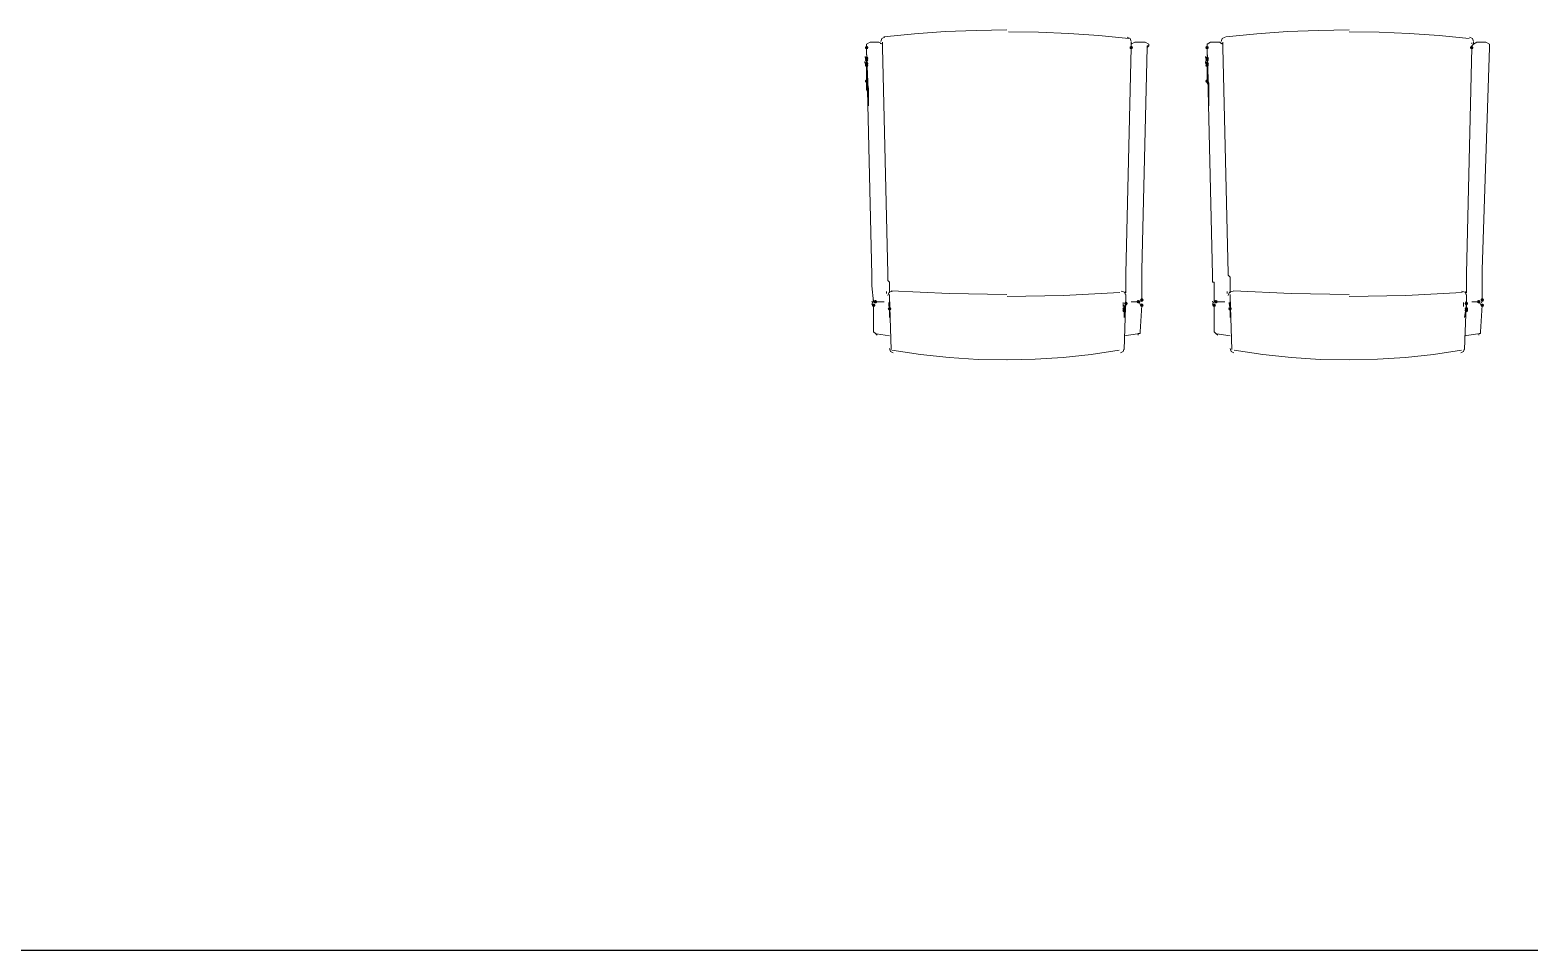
# Model space of a CAD drawing. Extents: x 185064 to 343242, y -369192 to -264966.
# Drawn here: x 223940 to 226624, y -312350 to -310703 of the extents above; entities that cross this region are included whole.
import ezdxf

# ---------------------------------------------------------------- set-up
doc = ezdxf.new("R2010")
doc.units = 0

# ---------------------------------------------------------------- blocks, each defined once
blk = doc.blocks.new('121222')
h = blk.add_hatch(color=3)
h.dxf.hatch_style = 2
h.paths.add_polyline_path([(225499.7, -312143.3), (225498.8, -312145.5), (225496.6, -312146.4), (225494.3, -312145.5), (225493.4, -312143.3), (225494.3, -312141.1), (225496.6, -312140.1), (225498.8, -312141.1)])
h = blk.add_hatch(color=3)
h.dxf.hatch_style = 2
h.paths.add_polyline_path([(225499.7, -312162.2), (225498.8, -312164.5), (225496.6, -312165.4), (225494.3, -312164.5), (225493.4, -312162.2), (225494.3, -312160), (225496.6, -312159.1), (225498.8, -312160)])
h = blk.add_hatch(color=3)
h.dxf.hatch_style = 2
h.paths.add_polyline_path([(225973.4, -312143.3), (225972.5, -312145.5), (225970.3, -312146.4), (225968, -312145.5), (225967.1, -312143.3), (225968, -312141.1), (225970.3, -312140.1), (225972.5, -312141.1)])
h = blk.add_hatch(color=3)
h.dxf.hatch_style = 2
h.paths.add_polyline_path([(226109.2, -312143.3), (226108.3, -312145.5), (226106, -312146.4), (226103.8, -312145.5), (226102.9, -312143.3), (226103.8, -312141.1), (226106, -312140.1), (226108.3, -312141.1)])
h = blk.add_hatch(color=3)
h.dxf.hatch_style = 2
h.paths.add_polyline_path([(226109.2, -312162.2), (226108.3, -312164.5), (226106, -312165.4), (226103.8, -312164.5), (226102.9, -312162.2), (226103.8, -312160), (226106, -312159.1), (226108.3, -312160)])
h = blk.add_hatch(color=3)
h.dxf.hatch_style = 2
h.paths.add_polyline_path([(226582.9, -312143.3), (226582, -312145.5), (226579.7, -312146.4), (226577.5, -312145.5), (226576.6, -312143.3), (226577.5, -312141.1), (226579.7, -312140.1), (226582, -312141.1)])
h = blk.add_hatch(color=3)
h.dxf.hatch_style = 2
h.paths.add_polyline_path([(225499.7, -312165.4), (225498.8, -312167.6), (225496.6, -312168.5), (225494.3, -312167.6), (225493.4, -312165.4), (225494.3, -312163.2), (225496.6, -312162.2), (225498.8, -312163.2)])
h = blk.add_hatch(color=3)
h.dxf.hatch_style = 2
h.paths.add_polyline_path([(225499.7, -312171.7), (225498.8, -312173.9), (225496.6, -312174.9), (225494.3, -312173.9), (225493.4, -312171.7), (225494.3, -312169.5), (225496.6, -312168.5), (225498.8, -312169.5)])
h = blk.add_hatch(color=3)
h.dxf.hatch_style = 2
h.paths.add_polyline_path([(225499.7, -312174.9), (225498.8, -312177.1), (225496.6, -312178), (225494.3, -312177.1), (225493.4, -312174.9), (225494.3, -312172.6), (225496.6, -312171.7), (225498.8, -312172.6)])
h = blk.add_hatch(color=3)
h.dxf.hatch_style = 2
h.paths.add_polyline_path([(226109.2, -312165.4), (226108.3, -312167.6), (226106, -312168.5), (226103.8, -312167.6), (226102.9, -312165.4), (226103.8, -312163.2), (226106, -312162.2), (226108.3, -312163.2)])
h = blk.add_hatch(color=3)
h.dxf.hatch_style = 2
h.paths.add_polyline_path([(226109.2, -312171.7), (226108.3, -312173.9), (226106, -312174.9), (226103.8, -312173.9), (226102.9, -312171.7), (226103.8, -312169.5), (226106, -312168.5), (226108.3, -312169.5)])
h = blk.add_hatch(color=3)
h.dxf.hatch_style = 2
h.paths.add_polyline_path([(226109.2, -312174.9), (226108.3, -312177.1), (226106, -312178), (226103.8, -312177.1), (226102.9, -312174.9), (226103.8, -312172.6), (226106, -312171.7), (226108.3, -312172.6)])
h = blk.add_hatch(color=3)
h.dxf.hatch_style = 2
h.paths.add_polyline_path([(225499.7, -312203.3), (225498.8, -312205.5), (225496.6, -312206.4), (225494.3, -312205.5), (225493.4, -312203.3), (225494.3, -312201.1), (225496.6, -312200.1), (225498.8, -312201.1)])
h = blk.add_hatch(color=3)
h.dxf.hatch_style = 2
h.paths.add_polyline_path([(226109.2, -312203.3), (226108.3, -312205.5), (226106, -312206.4), (226103.8, -312205.5), (226102.9, -312203.3), (226103.8, -312201.1), (226106, -312200.1), (226108.3, -312201.1)])
h = blk.add_hatch(color=3)
h.dxf.hatch_style = 2
h.paths.add_polyline_path([(225512.4, -312604.3), (225511.4, -312606.6), (225509.2, -312607.5), (225507, -312606.6), (225506, -312604.3), (225507, -312602.1), (225509.2, -312601.2), (225511.4, -312602.1)])
h = blk.add_hatch(color=3)
h.dxf.hatch_style = 2
h.paths.add_polyline_path([(225515.5, -312598), (225514.6, -312600.3), (225512.4, -312601.2), (225510.1, -312600.3), (225509.2, -312598), (225510.1, -312595.8), (225512.4, -312594.9), (225514.6, -312595.8)])
h = blk.add_hatch(color=3)
h.dxf.hatch_style = 2
h.paths.add_polyline_path([(225540.8, -312610.7), (225539.9, -312612.9), (225537.6, -312613.8), (225535.4, -312612.9), (225534.5, -312610.7), (225535.4, -312608.4), (225537.6, -312607.5), (225539.9, -312608.4)])
h = blk.add_hatch(color=3)
h.dxf.hatch_style = 2
h.paths.add_polyline_path([(225960.8, -312610.7), (225959.9, -312612.9), (225957.6, -312613.8), (225955.4, -312612.9), (225954.5, -312610.7), (225955.4, -312608.4), (225957.6, -312607.5), (225959.9, -312608.4)])
h = blk.add_hatch(color=3)
h.dxf.hatch_style = 2
h.paths.add_polyline_path([(225960.8, -312613.8), (225959.9, -312616), (225957.6, -312617), (225955.4, -312616), (225954.5, -312613.8), (225955.4, -312611.6), (225957.6, -312610.7), (225959.9, -312611.6)])
h = blk.add_hatch(color=3)
h.dxf.hatch_style = 2
h.paths.add_polyline_path([(225963.9, -312601.2), (225963, -312603.4), (225960.8, -312604.3), (225958.6, -312603.4), (225957.6, -312601.2), (225958.6, -312599), (225960.8, -312598), (225963, -312599)])
h = blk.add_hatch(color=3)
h.dxf.hatch_style = 2
h.paths.add_polyline_path([(225963.9, -312601.2), (225963, -312603.4), (225960.8, -312604.3), (225958.6, -312603.4), (225957.6, -312601.2), (225958.6, -312599), (225960.8, -312598), (225963, -312599)])
h = blk.add_hatch(color=3)
h.dxf.hatch_style = 2
h.paths.add_polyline_path([(225963.9, -312601.2), (225963, -312603.4), (225960.8, -312604.3), (225958.6, -312603.4), (225957.6, -312601.2), (225958.6, -312599), (225960.8, -312598), (225963, -312599)])
h = blk.add_hatch(color=3)
h.dxf.hatch_style = 2
h.paths.add_polyline_path([(225963.9, -312601.2), (225963, -312603.4), (225960.8, -312604.3), (225958.6, -312603.4), (225957.6, -312601.2), (225958.6, -312599), (225960.8, -312598), (225963, -312599)])
h = blk.add_hatch(color=3)
h.dxf.hatch_style = 2
h.paths.add_polyline_path([(225986, -312598), (225985.1, -312600.3), (225982.9, -312601.2), (225980.7, -312600.3), (225979.7, -312598), (225980.7, -312595.8), (225982.9, -312594.9), (225985.1, -312595.8)])
h = blk.add_hatch(color=3)
h.dxf.hatch_style = 2
h.paths.add_polyline_path([(225992.4, -312594.9), (225991.4, -312597.1), (225989.2, -312598), (225987, -312597.1), (225986, -312594.9), (225987, -312592.6), (225989.2, -312591.7), (225991.4, -312592.6)])
h = blk.add_hatch(color=3)
h.dxf.hatch_style = 2
h.paths.add_polyline_path([(225992.4, -312604.3), (225991.4, -312606.6), (225989.2, -312607.5), (225987, -312606.6), (225986, -312604.3), (225987, -312602.1), (225989.2, -312601.2), (225991.4, -312602.1)])
h = blk.add_hatch(color=3)
h.dxf.hatch_style = 2
h.paths.add_polyline_path([(226121.8, -312604.3), (226120.9, -312606.6), (226118.7, -312607.5), (226116.4, -312606.6), (226115.5, -312604.3), (226116.4, -312602.1), (226118.7, -312601.2), (226120.9, -312602.1)])
h = blk.add_hatch(color=3)
h.dxf.hatch_style = 2
h.paths.add_polyline_path([(226125, -312598), (226124.1, -312600.3), (226121.8, -312601.2), (226119.6, -312600.3), (226118.7, -312598), (226119.6, -312595.8), (226121.8, -312594.9), (226124.1, -312595.8)])
h = blk.add_hatch(color=3)
h.dxf.hatch_style = 2
h.paths.add_polyline_path([(226150.3, -312610.7), (226149.3, -312612.9), (226147.1, -312613.8), (226144.9, -312612.9), (226143.9, -312610.7), (226144.9, -312608.4), (226147.1, -312607.5), (226149.3, -312608.4)])
h = blk.add_hatch(color=3)
h.dxf.hatch_style = 2
h.paths.add_polyline_path([(226573.4, -312601.2), (226572.5, -312603.4), (226570.3, -312604.3), (226568, -312603.4), (226567.1, -312601.2), (226568, -312599), (226570.3, -312598), (226572.5, -312599)])
h = blk.add_hatch(color=3)
h.dxf.hatch_style = 2
h.paths.add_polyline_path([(226573.4, -312601.2), (226572.5, -312603.4), (226570.3, -312604.3), (226568, -312603.4), (226567.1, -312601.2), (226568, -312599), (226570.3, -312598), (226572.5, -312599)])
h = blk.add_hatch(color=3)
h.dxf.hatch_style = 2
h.paths.add_polyline_path([(226573.4, -312601.2), (226572.5, -312603.4), (226570.3, -312604.3), (226568, -312603.4), (226567.1, -312601.2), (226568, -312599), (226570.3, -312598), (226572.5, -312599)])
h = blk.add_hatch(color=3)
h.dxf.hatch_style = 2
h.paths.add_polyline_path([(226573.4, -312601.2), (226572.5, -312603.4), (226570.3, -312604.3), (226568, -312603.4), (226567.1, -312601.2), (226568, -312599), (226570.3, -312598), (226572.5, -312599)])
h = blk.add_hatch(color=3)
h.dxf.hatch_style = 2
h.paths.add_polyline_path([(226573.4, -312610.7), (226572.5, -312612.9), (226570.3, -312613.8), (226568, -312612.9), (226567.1, -312610.7), (226568, -312608.4), (226570.3, -312607.5), (226572.5, -312608.4)])
h = blk.add_hatch(color=3)
h.dxf.hatch_style = 2
h.paths.add_polyline_path([(226573.4, -312613.8), (226572.5, -312616), (226570.3, -312617), (226568, -312616), (226567.1, -312613.8), (226568, -312611.6), (226570.3, -312610.7), (226572.5, -312611.6)])
h = blk.add_hatch(color=3)
h.dxf.hatch_style = 2
h.paths.add_polyline_path([(226595.5, -312598), (226594.6, -312600.3), (226592.4, -312601.2), (226590.1, -312600.3), (226589.2, -312598), (226590.1, -312595.8), (226592.4, -312594.9), (226594.6, -312595.8)])
h = blk.add_hatch(color=3)
h.dxf.hatch_style = 2
h.paths.add_polyline_path([(226601.8, -312594.9), (226600.9, -312597.1), (226598.7, -312598), (226596.4, -312597.1), (226595.5, -312594.9), (226596.4, -312592.6), (226598.7, -312591.7), (226600.9, -312592.6)])
h = blk.add_hatch(color=3)
h.dxf.hatch_style = 2
h.paths.add_polyline_path([(226601.8, -312604.3), (226600.9, -312606.6), (226598.7, -312607.5), (226596.4, -312606.6), (226595.5, -312604.3), (226596.4, -312602.1), (226598.7, -312601.2), (226600.9, -312602.1)])
at = {"color": 3, "lineweight": 0}
for points in [[(225502.9, -312133.8), (225496.6, -312137)], [(225525, -312137), (225518.7, -312133.8), (225502.9, -312133.8)], [(225528.9, -312124.4), (225523.8, -312127.1), (225521.8, -312132.5)], [(225525, -312137), (225525, -312133.8)], [(225747.8, -312111.7), (225692.6, -312112.5), (225637.4, -312114.7), (225582.3, -312118.5), (225527.3, -312123.8)], [(225965.7, -312127), (225912.1, -312121.7), (225858.3, -312117.9), (225804.5, -312115.6), (225750.6, -312114.9)], [(225970.3, -312132.5), (225968.3, -312127.1), (225963.2, -312124.4)], [(225970.3, -312137), (225976.6, -312133.8), (225995.5, -312133.8)], [(225970.3, -312137), (225970.3, -312133.8)], [(225995.5, -312133.8), (226001.8, -312137)], [(226112.4, -312133.8), (226106, -312137)], [(226134.5, -312137), (226128.2, -312133.8), (226112.4, -312133.8)], [(226138.4, -312124.4), (226133.2, -312127.1), (226131.3, -312132.5)], [(226134.5, -312137), (226134.5, -312133.8)], [(226360.4, -312111.7), (226305.2, -312112.5), (226250, -312114.7), (226194.9, -312118.5), (226139.9, -312123.8)], [(226575.2, -312127), (226521.6, -312121.7), (226467.8, -312117.9), (226414, -312115.6), (226360.1, -312114.9)], [(226582.9, -312132.5), (226581, -312127.1), (226575.8, -312124.4)], [(226582.9, -312137), (226589.2, -312133.8), (226605, -312133.8)], [(226582.9, -312137), (226582.9, -312133.8)], [(226605, -312133.8), (226611.3, -312137)], [(225493.7, -312159.1), (225493.8, -312161)], [(225496.6, -312143.3), (225496.6, -312140.1), (225496.6, -312137)], [(225506, -312550.7), (225496.6, -312143.3)], [(225496.6, -312149.6), (225499.7, -312231.7), (225499.7, -312234.9), (225499.7, -312238)], [(225521.6, -312136.6), (225521.6, -312134.9)], [(225525, -312137), (225525, -312140.1), (225525, -312143.3)], [(225525, -312143.3), (225534.5, -312547.5)], [(225970.3, -312143.3), (225960.8, -312547.5)], [(225970.3, -312137), (225970.3, -312140.1), (225970.3, -312143.3)], [(225970.5, -312134.9), (225970.5, -312136.6)], [(225989.2, -312541.2), (225998.7, -312143.3)], [(225998.7, -312143.3), (225998.7, -312140.1), (226001.8, -312140.1), (226001.8, -312137)], [(226001.8, -312140.1), (225998.7, -312143.3), (225998.7, -312146.4), (225998.7, -312149.6)], [(225998.7, -312149.6), (225998.7, -312146.4), (225998.7, -312143.3)], [(226103.2, -312159.1), (226103.3, -312161)], [(226106, -312143.3), (226106, -312140.1), (226106, -312137)], [(226115.5, -312550.7), (226106, -312143.3)], [(226106, -312149.6), (226109.2, -312231.7), (226109.2, -312234.9), (226109.2, -312238)], [(226131.1, -312136.6), (226131, -312134.9)], [(226134.5, -312137), (226134.5, -312140.1), (226134.5, -312143.3)], [(226134.5, -312143.3), (226143.9, -312547.5)], [(226579.7, -312143.3), (226570.3, -312547.5)], [(226582.9, -312137), (226579.7, -312140.1), (226579.7, -312143.3)], [(226580, -312134.9), (226580, -312136.6)], [(226598.7, -312541.2), (226611.3, -312143.3)], [(226611.3, -312143.3), (226611.3, -312140.1), (226611.3, -312137)], [(226611.3, -312140.1), (226611.3, -312143.3), (226611.3, -312146.4), (226611.3, -312149.6)], [(226611.3, -312149.6), (226611.3, -312146.4), (226611.3, -312143.3)], [(225493.5, -312168.3), (225493.5, -312170.9)], [(225496.6, -312162.2), (225496.6, -312165.4), (225496.6, -312168.5), (225496.6, -312171.7), (225499.7, -312238), (225499.7, -312241.2), (225499.7, -312244.3), (225499.7, -312247.5), (225499.7, -312241.2), (225499.7, -312234.9), (225499.7, -312231.7), (225499.7, -312225.4), (225496.6, -312219.1), (225496.6, -312212.8), (225496.6, -312206.4), (225496.6, -312203.3), (225496.6, -312200.1), (225496.6, -312193.8), (225496.6, -312190.7), (225496.6, -312187.5), (225496.6, -312184.3), (225496.6, -312181.2), (225496.6, -312178), (225496.6, -312174.9)], [(225496.6, -312162.2), (225496.6, -312165.4), (225496.6, -312168.5)], [(225496.6, -312171.7), (225496.6, -312165.4), (225496.6, -312168.5)], [(225496.6, -312171.7), (225496.6, -312168.5), (225496.6, -312165.4)], [(225496.6, -312168.5), (225496.6, -312171.7), (225496.6, -312174.9), (225496.6, -312178), (225496.6, -312181.2), (225496.6, -312184.3), (225496.6, -312187.5), (225496.6, -312190.7), (225496.6, -312193.8), (225496.6, -312197), (225496.6, -312200.1), (225496.6, -312206.4), (225496.6, -312212.8), (225499.7, -312215.9), (225499.7, -312222.2), (225499.7, -312225.4), (225499.7, -312231.7), (225499.7, -312238), (225499.7, -312241.2)], [(226103, -312168.3), (226103, -312170.9)], [(226106, -312162.2), (226106, -312165.4), (226106, -312168.5), (226106, -312171.7), (226109.2, -312238), (226109.2, -312241.2), (226109.2, -312244.3), (226109.2, -312247.5), (226109.2, -312241.2), (226109.2, -312234.9), (226109.2, -312231.7), (226109.2, -312225.4), (226109.2, -312219.1), (226109.2, -312212.8), (226106, -312206.4), (226106, -312203.3), (226106, -312200.1), (226106, -312193.8), (226106, -312190.7), (226106, -312187.5), (226106, -312184.3), (226106, -312181.2), (226106, -312178), (226106, -312174.9)], [(226106, -312162.2), (226106, -312165.4), (226106, -312168.5)], [(226106, -312171.7), (226106, -312165.4), (226106, -312168.5)], [(226106, -312171.7), (226106, -312168.5), (226106, -312165.4)], [(226106, -312168.5), (226106, -312171.7), (226106, -312174.9), (226106, -312178), (226106, -312181.2), (226106, -312184.3), (226106, -312187.5), (226106, -312190.7), (226106, -312193.8), (226106, -312197), (226106, -312200.1), (226109.2, -312206.4), (226109.2, -312212.8), (226109.2, -312215.9), (226109.2, -312222.2), (226109.2, -312225.4), (226109.2, -312231.7), (226109.2, -312238), (226109.2, -312241.2)], [(225496.6, -312212.8), (225496.6, -312197)], [(226109.2, -312212.8), (226106, -312197)], [(225499.7, -312238), (225499.7, -312234.9), (225499.7, -312231.7)], [(225499.7, -312238), (225499.7, -312241.2)], [(225499.7, -312247.5), (225499.7, -312244.3), (225499.7, -312241.2), (225499.7, -312238)], [(226109.2, -312238), (226109.2, -312234.9), (226109.2, -312231.7)], [(226109.2, -312238), (226109.2, -312241.2)], [(226109.2, -312247.5), (226109.2, -312244.3), (226109.2, -312241.2), (226109.2, -312238)], [(225506, -312569.6), (225506, -312566.4), (225506, -312563.3), (225506, -312560.1), (225506, -312557), (225506, -312553.8), (225506, -312550.7), (225506, -312547.5)], [(225534.5, -312547.5), (225534.5, -312550.7), (225534.5, -312553.8), (225534.5, -312557), (225534.5, -312560.1), (225537.6, -312563.3), (225537.6, -312566.4), (225537.6, -312569.6), (225537.6, -312572.8), (225537.6, -312575.9), (225537.6, -312579.1), (225537.6, -312582.2)], [(225960.8, -312547.5), (225960.8, -312550.7), (225960.8, -312553.8), (225960.8, -312557), (225960.8, -312560.1), (225960.8, -312563.3), (225960.8, -312566.4), (225960.8, -312569.6), (225960.8, -312572.8), (225960.8, -312575.9), (225960.8, -312579.1), (225960.8, -312582.2)], [(225989.2, -312541.2), (225989.2, -312585.4), (225989.2, -312588.5), (225989.2, -312591.7)], [(225989.2, -312569.6), (225989.2, -312566.4), (225989.2, -312563.3), (225989.2, -312560.1), (225989.2, -312557), (225989.2, -312553.8), (225989.2, -312550.7), (225989.2, -312547.5)], [(226118.7, -312569.6), (226118.7, -312566.4), (226118.7, -312563.3), (226115.5, -312563.3), (226115.5, -312560.1), (226115.5, -312557), (226115.5, -312553.8), (226115.5, -312550.7), (226115.5, -312547.5)], [(226143.9, -312547.5), (226143.9, -312550.7), (226147.1, -312553.8), (226147.1, -312557), (226147.1, -312560.1), (226147.1, -312563.3), (226147.1, -312566.4), (226147.1, -312569.6), (226147.1, -312572.8), (226147.1, -312575.9), (226147.1, -312579.1), (226147.1, -312582.2)], [(226570.3, -312547.5), (226570.3, -312550.7), (226570.3, -312553.8), (226570.3, -312557), (226570.3, -312560.1), (226570.3, -312563.3), (226570.3, -312566.4), (226570.3, -312569.6), (226570.3, -312572.8), (226570.3, -312575.9), (226570.3, -312579.1), (226570.3, -312582.2)], [(226598.7, -312541.2), (226598.7, -312585.4), (226598.7, -312588.5), (226598.7, -312591.7)], [(226598.7, -312569.6), (226598.7, -312566.4), (226598.7, -312563.3), (226598.7, -312560.1), (226598.7, -312557), (226598.7, -312553.8), (226598.7, -312550.7), (226598.7, -312547.5)], [(225509.2, -312598), (225506, -312569.6)], [(225532.3, -312580), (225532.4, -312583.6)], [(225543.1, -312579.1), (225537, -312581.2), (225534.5, -312587.2)], [(225537.6, -312585.4), (225537.6, -312601.2)], [(225537.6, -312588.5), (225540.8, -312683.3)], [(225540.8, -312578.3), (225644.2, -312583.6), (225747.6, -312585.4)], [(225747.9, -312588.5), (225849, -312586.8), (225950, -312581.4)], [(225960.8, -312587.2), (225958.3, -312581.2), (225952.1, -312579.1)], [(225960.8, -312588.5), (225957.6, -312683.3)], [(225959.6, -312583.4), (225959.8, -312579.7)], [(225960.8, -312585.4), (225960.8, -312601.2)], [(225989.2, -312598), (225989.2, -312569.6)], [(225989.2, -312594.9), (225989.2, -312591.7), (225989.2, -312588.5), (225989.2, -312585.4)], [(226118.7, -312598), (226118.7, -312569.6)], [(226141.8, -312580), (226141.9, -312583.6)], [(226152.6, -312579.1), (226146.4, -312581.2), (226143.9, -312587.2)], [(226147.1, -312585.4), (226147.1, -312601.2)], [(226147.1, -312588.5), (226150.3, -312683.3)], [(226153.4, -312578.3), (226256.8, -312583.6), (226360.3, -312585.4)], [(226360.5, -312588.5), (226461.6, -312586.8), (226562.6, -312581.4)], [(226570.3, -312587.2), (226567.8, -312581.2), (226561.6, -312579.1)], [(226570.3, -312588.5), (226567.1, -312683.3)], [(226569.1, -312583.4), (226569.2, -312579.7)], [(226570.3, -312585.4), (226570.3, -312601.2)], [(226598.7, -312598), (226598.7, -312569.6)], [(226598.7, -312594.9), (226598.7, -312591.7), (226598.7, -312588.5), (226598.7, -312585.4)], [(225510.4, -312598), (225507.3, -312599.6), (225506, -312602.9)], [(225506.1, -312596.9), (225507.6, -312600)], [(225509.2, -312598), (225509.2, -312594.9)], [(225509.2, -312604.3), (225509.2, -312651.7)], [(225528.2, -312598), (225525, -312598), (225521.8, -312598), (225515.5, -312598), (225512.4, -312598)], [(225536.5, -312606.7), (225536.3, -312599.4)], [(225537.6, -312601.2), (225537.6, -312613.8), (225537.6, -312626.4)], [(225537.6, -312604.3), (225537.6, -312626.4)], [(225537.6, -312613.8), (225537.6, -312607.5)], [(225955.8, -312599.4), (225955.6, -312606.7)], [(225957.6, -312613.8), (225960.8, -312601.2), (225960.8, -312604.3)], [(225960.8, -312604.3), (225957.6, -312626.4)], [(225957.6, -312607.5), (225957.6, -312613.8)], [(225957.6, -312613.8), (225957.6, -312626.4)], [(225970.3, -312598), (225973.4, -312598), (225982.9, -312598)], [(225986, -312602.9), (225984.8, -312599.6), (225981.7, -312598)], [(225984.4, -312600), (225986, -312596.9)], [(225989.2, -312604.3), (225986, -312651.7)], [(225989.2, -312594.9), (225989.2, -312598)], [(226115.5, -312596.9), (226117.1, -312600)], [(226119.9, -312598), (226116.7, -312599.6), (226115.5, -312602.9)], [(226118.7, -312598), (226118.7, -312594.9)], [(226118.7, -312604.3), (226118.7, -312651.7)], [(226137.6, -312598), (226134.5, -312598), (226125, -312598), (226121.8, -312598)], [(226145.9, -312606.7), (226145.8, -312599.4)], [(226147.1, -312601.2), (226147.1, -312613.8), (226147.1, -312626.4)], [(226147.1, -312604.3), (226147.1, -312626.4)], [(226147.1, -312613.8), (226147.1, -312607.5)], [(226565.3, -312599.4), (226565.1, -312606.7)], [(226570.3, -312604.3), (226567.1, -312626.4)], [(226570.3, -312613.8), (226567.1, -312626.4)], [(226570.3, -312613.8), (226570.3, -312601.2), (226570.3, -312604.3)], [(226570.3, -312607.5), (226570.3, -312613.8)], [(226579.7, -312598), (226582.9, -312598), (226592.4, -312598)], [(226595.5, -312602.9), (226594.3, -312599.6), (226591.2, -312598)], [(226598.7, -312604.3), (226595.5, -312651.7)], [(226597.1, -312600), (226598.7, -312596.9)], [(226598.7, -312594.9), (226598.7, -312598)], [(225512.4, -312654.9), (225509.2, -312651.7)], [(225515.5, -312658), (225512.4, -312654.9)], [(225514, -312655.4), (225537.8, -312659)], [(225957.7, -312659), (225981.4, -312655.3)], [(225982.9, -312658), (225982.9, -312654.9), (225986, -312654.9)], [(225986, -312654.9), (225986, -312651.7)], [(226121.8, -312654.9), (226118.7, -312651.7)], [(226125, -312658), (226121.8, -312654.9)], [(226123.5, -312655.4), (226147.2, -312659)], [(226567.1, -312659), (226590.9, -312655.3)], [(226592.4, -312658), (226592.4, -312654.9), (226595.5, -312654.9)], [(226595.5, -312654.9), (226595.5, -312651.7)], [(225537.6, -312681.9), (225539.6, -312687), (225544.4, -312689.5)], [(225541.9, -312685), (225593, -312692.5), (225644.4, -312697.9), (225696, -312701.2), (225747.6, -312702.2)], [(225747.9, -312702.2), (225798.3, -312701.1), (225848.6, -312697.9), (225898.7, -312692.5), (225948.6, -312684.9)], [(225950.9, -312689.5), (225955.6, -312687), (225957.6, -312681.9)], [(226147.1, -312681.9), (226149.1, -312687), (226153.9, -312689.5)], [(226154.6, -312685), (226205.7, -312692.5), (226257, -312697.9), (226308.6, -312701.2), (226360.3, -312702.2)], [(226360.5, -312702.2), (226410.9, -312701.1), (226461.2, -312697.9), (226511.4, -312692.5), (226561.3, -312684.9)], [(226560.3, -312689.5), (226565.1, -312687), (226567.1, -312681.9)]]:
    blk.add_lwpolyline(points, dxfattribs=at)
for points in [[(225537.6, -312604.3), (225537.6, -312607.5), (225537.6, -312604.3), (225537.6, -312607.5), (225537.6, -312604.3), (225537.6, -312607.5), (225537.6, -312604.3), (225537.6, -312607.5)], [(225957.6, -312604.3), (225957.6, -312607.5), (225957.6, -312604.3), (225957.6, -312607.5), (225957.6, -312604.3), (225957.6, -312607.5), (225957.6, -312604.3), (225957.6, -312607.5)], [(226147.1, -312604.3), (226147.1, -312607.5), (226147.1, -312604.3), (226147.1, -312607.5), (226147.1, -312604.3), (226147.1, -312607.5), (226147.1, -312604.3), (226147.1, -312607.5)], [(226570.3, -312604.3), (226570.3, -312607.5), (226570.3, -312604.3), (226570.3, -312607.5), (226570.3, -312604.3), (226570.3, -312607.5), (226570.3, -312604.3), (226570.3, -312607.5)]]:
    blk.add_lwpolyline(points, close=True, dxfattribs=at)

msp = doc.modelspace()

# ---------------------------------------------------------------- linework, layer by layer
at = {"color": 8}
msp.add_line((185063.7, -312350), (287702.1, -312350), dxfattribs=at)

# ---------------------------------------------------------------- block references
msp.add_blockref('121222', (-58.7, 1408.3))

doc.saveas('drawing.dxf')
